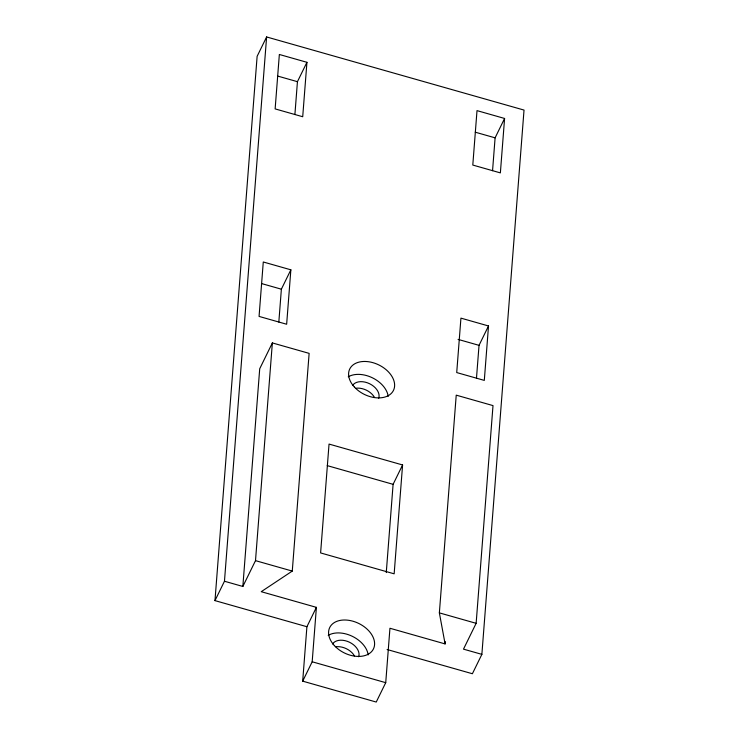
<?xml version="1.0" encoding="UTF-8"?>
<svg xmlns="http://www.w3.org/2000/svg" width="739" height="739" viewBox="0 0 739 739"><rect width="100%" height="100%" fill="white"/><g stroke="black" fill="none" stroke-linecap="round" stroke-linejoin="round"><path stroke-width="1.11" d="M445.275 641.628L445.1 643.918L389.943 628.252L385.73 682.679L376.234 702.05L302.694 681.155L306.907 626.727L214.975 600.613L257.126 56.321L266.613 36.95L524.025 110.074L481.874 654.366L472.387 673.737L387.097 649.507M214.975 600.613L224.462 581.242L266.613 36.95M224.462 581.242L242.845 586.461L259.712 368.752L272.358 342.924L309.133 353.371L292.274 571.081L261.236 591.69L316.394 607.356L312.181 661.784L302.694 681.155M242.845 586.461L255.5 560.642L272.358 342.924M278.825 322.075L281.374 289.189L290.861 269.818L263.278 261.985L259.066 316.412L286.649 324.245L290.861 269.818M294.898 114.563L297.438 81.678L306.934 62.307L279.351 54.474L275.139 108.901L302.713 116.734L306.934 62.307M386.266 572.568L393.102 484.331L402.589 464.96L329.04 444.074L320.606 552.929L394.155 573.824L402.589 464.96M445.1 643.918L439.363 612.871L456.231 395.153L493.005 405.6L476.138 623.319L463.492 649.147L481.874 654.366M476.479 378.22L479.029 345.344L488.516 325.973L460.933 318.13L456.72 372.567L484.304 380.4L488.516 325.973M492.553 170.709L495.102 137.833L504.589 118.462L477.006 110.619L472.794 165.056L500.368 172.889L504.589 118.462M306.907 626.727L316.394 607.356M277.587 76.043L297.438 81.678M475.242 132.189L495.102 137.833M261.514 283.554L281.374 289.189M458.069 339.386L479.029 345.344M327.238 465.625L393.102 484.331M255.5 560.642L292.274 571.081M439.363 612.871L476.138 623.319M312.181 661.784L385.73 682.679M355.912 388.252A14.604 9.847 26.1 0 1 374.461 397.333M335.885 646.791A14.604 9.847 26.1 0 1 354.434 655.872M352.595 385.416A14.604 9.847 26.1 0 1 369.62 383.744A14.604 9.847 26.1 0 1 378.728 398.219M348.254 376.807A24.341 16.415 26.1 0 1 372.502 377.851A24.341 16.415 26.1 0 1 388.187 396.372M332.568 643.955A14.604 9.847 26.1 0 1 349.593 642.283A14.604 9.847 26.1 0 1 358.701 656.759M328.227 635.346A24.341 16.415 26.1 0 1 352.485 636.39A24.341 16.415 26.1 0 1 368.17 654.911M354.424 387.088A24.341 16.415 26.1 0 0 393.471 390.386A24.341 16.415 26.1 0 0 366.932 361.556A24.341 16.415 26.1 0 0 354.424 387.088M334.407 645.627A24.341 16.415 26.1 0 0 373.444 648.925A24.341 16.415 26.1 0 0 346.914 620.095A24.341 16.415 26.1 0 0 334.407 645.627"/></g></svg>
